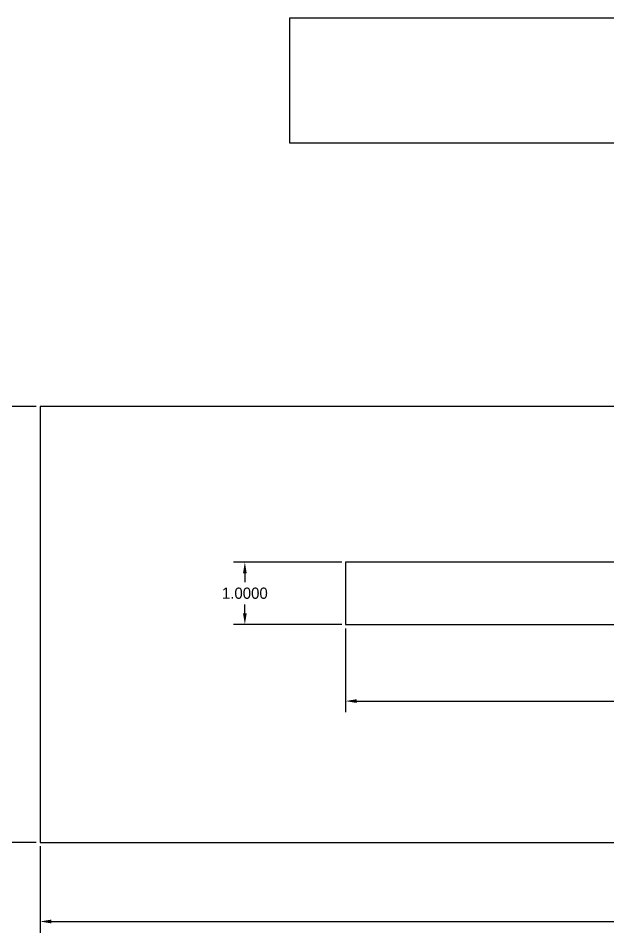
# Model space of a CAD drawing. Extents: x -4 to 204, y -54 to 64.
# Drawn here: x 98.44 to 107.91, y 45.45 to 60.14 of the extents above; entities that cross this region are included whole.
import ezdxf

# ---------------------------------------------------------------- set-up
doc = ezdxf.new("R2010")
doc.units = 0
doc.header["$MEASUREMENT"] = 0
doc.layers.get('Defpoints').update_dxf_attribs({"linetype": 'CONTINUOUS'})
doc.layers.add('Dimentions', color=7, linetype='CONTINUOUS')
doc.layers.add('LAYER_1', color=3, linetype='CONTINUOUS')
doc.dimstyles.get("Standard").update_dxf_attribs({"dimtxt": 0.18, "dimasz": 0.18, "dimexe": 0.18, "dimexo": 0.0625, "dimgap": 0.09, "dimtad": 0, "dimtih": 1, "dimtoh": 1, "dimdec": 4, "dimzin": 0, "dimdsep": 46, "dimtxsty": 'Standard', "dimcen": 0.09, "dimadec": 0, "dimazin": 0, "dimtfac": 1, "dimtdec": 4, "dimtofl": 0, "dimtmove": 0, "dimatfit": 3, "dimfxl": 1, "dimtolj": 1, "dimtzin": 0, "dimarcsym": 0})

# ---------------------------------------------------------------- blocks, each defined once
blk = doc.blocks.new('*D134')
at = {"layer": 'Defpoints', "color": 0}
for p in [(103.7, 51.404), (102.083, 50.404), (103.7, 50.404)]:
    blk.add_point(p, dxfattribs=at)
at = {"layer": 'Dimentions', "color": 0, "lineweight": -2}
for p, q in [((103.638, 51.404), (101.903, 51.404)), ((102.083, 51.224), (102.083, 51.084)), ((102.083, 50.584), (102.083, 50.724)), ((103.638, 50.404), (101.903, 50.404))]:
    blk.add_line(p, q, dxfattribs=at)
at = {"layer": 'Dimentions', "color": 0}
for points in [[(102.113, 51.224), (102.053, 51.224), (102.083, 51.404)], [(102.053, 50.584), (102.113, 50.584), (102.083, 50.404)]]:
    blk.add_solid(points, dxfattribs=at)
at = {"layer": 'Dimentions', "color": 0, "insert": (102.083, 50.904), "char_height": 0.18, "attachment_point": 5}
blk.add_mtext('\\A1;1.0000', dxfattribs=at)
blk = doc.blocks.new('*D135')
at = {"layer": 'Defpoints', "color": 0}
for p in [(103.7, 50.404), (117.7, 50.404), (117.7, 49.173)]:
    blk.add_point(p, dxfattribs=at)
at = {"layer": 'Dimentions', "color": 0, "lineweight": -2}
for p, q in [((103.7, 50.341), (103.7, 48.993)), ((117.7, 50.341), (117.7, 48.993)), ((103.88, 49.173), (110.16, 49.173)), ((117.52, 49.173), (111.24, 49.173))]:
    blk.add_line(p, q, dxfattribs=at)
at = {"layer": 'Dimentions', "color": 0}
for points in [[(103.88, 49.203), (103.88, 49.143), (103.7, 49.173)], [(117.52, 49.143), (117.52, 49.203), (117.7, 49.173)]]:
    blk.add_solid(points, dxfattribs=at)
at = {"layer": 'Dimentions', "color": 0, "insert": (110.7, 49.173), "char_height": 0.18, "attachment_point": 5}
blk.add_mtext('\\A1;14.0000', dxfattribs=at)
blk = doc.blocks.new('*D192')
at = {"layer": 'Defpoints', "color": 0}
for p in [(98.794, 53.904), (96.695, 46.904), (98.794, 46.904)]:
    blk.add_point(p, dxfattribs=at)
at = {"layer": 'Dimentions', "color": 0, "lineweight": -2}
for p, q in [((98.732, 53.904), (96.515, 53.904)), ((96.695, 53.724), (96.695, 50.584)), ((96.695, 47.084), (96.695, 50.224)), ((98.732, 46.904), (96.515, 46.904))]:
    blk.add_line(p, q, dxfattribs=at)
at = {"layer": 'Dimentions', "color": 0}
for points in [[(96.725, 53.724), (96.665, 53.724), (96.695, 53.904)], [(96.665, 47.084), (96.725, 47.084), (96.695, 46.904)]]:
    blk.add_solid(points, dxfattribs=at)
at = {"layer": 'Dimentions', "color": 0, "insert": (96.695, 50.404), "char_height": 0.18, "attachment_point": 5}
blk.add_mtext('\\A1;7.0000', dxfattribs=at)
blk = doc.blocks.new('*D193')
at = {"layer": 'Defpoints', "color": 0}
for p in [(98.794, 46.904), (122.607, 46.904), (122.607, 45.633)]:
    blk.add_point(p, dxfattribs=at)
at = {"layer": 'Dimentions', "color": 0, "lineweight": -2}
for p, q in [((98.794, 46.841), (98.794, 45.453)), ((122.607, 46.841), (122.607, 45.453)), ((98.974, 45.633), (110.1, 45.633)), ((122.427, 45.633), (111.3, 45.633))]:
    blk.add_line(p, q, dxfattribs=at)
at = {"layer": 'Dimentions', "color": 0}
for points in [[(98.974, 45.663), (98.974, 45.603), (98.794, 45.633)], [(122.427, 45.603), (122.427, 45.663), (122.607, 45.633)]]:
    blk.add_solid(points, dxfattribs=at)
at = {"layer": 'Dimentions', "color": 0, "insert": (110.7, 45.633), "char_height": 0.18, "attachment_point": 5}
blk.add_mtext('\\A1;23.8125', dxfattribs=at)

msp = doc.modelspace()

# ---------------------------------------------------------------- linework, layer by layer
at = {"layer": 'LAYER_1'}
for p, q in [((122.60664, 53.90379), (98.79414, 53.90379)), ((98.79414, 53.90379), (98.79414, 46.90379)), ((98.79414, 46.90379), (122.60664, 46.90379))]:
    msp.add_line(p, q, dxfattribs=at)
for points in [[(102.80004, 58.13755), (125.55004, 58.13755), (125.55004, 60.13755), (102.80004, 60.13755)], [(103.70039, 50.40379), (117.70039, 50.40379), (117.70039, 51.40379), (103.70039, 51.40379)]]:
    msp.add_lwpolyline(points, close=True, dxfattribs=at)

# ---------------------------------------------------------------- dimensions: what is measured, and where the dimension line sits
at = {"layer": 'Dimentions'}
for base, p1, p2, picture, middle in [((96.69466, 46.90379), (98.79414, 53.90379), (98.79414, 46.90379), '*D192', (96.69466, 50.40379)), ((102.08331, 50.40379), (103.70039, 51.40379), (103.70039, 50.40379), '*D134', (102.08331, 50.90379))]:
    dim = msp.add_linear_dim(base=base, p1=p1, p2=p2, angle=90, dimstyle='Standard', override={"dimtmove": 2}, dxfattribs=at)
    dim.commit()
    dim.dimension.update_dxf_attribs({"geometry": picture, "text_midpoint": middle})
for base, p1, p2, picture, middle in [((117.70039, 49.17341), (103.70039, 50.40379), (117.70039, 50.40379), '*D135', (110.70039, 49.17341)), ((122.60664, 45.63329), (98.79414, 46.90379), (122.60664, 46.90379), '*D193', (110.70039, 45.63329))]:
    dim = msp.add_linear_dim(base=base, p1=p1, p2=p2, dimstyle='Standard', override={"dimtmove": 2}, dxfattribs=at)
    dim.commit()
    dim.dimension.update_dxf_attribs({"geometry": picture, "text_midpoint": middle})

doc.saveas('drawing.dxf')
